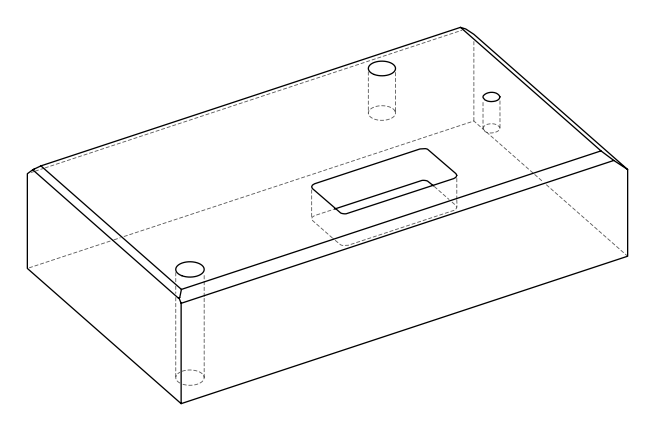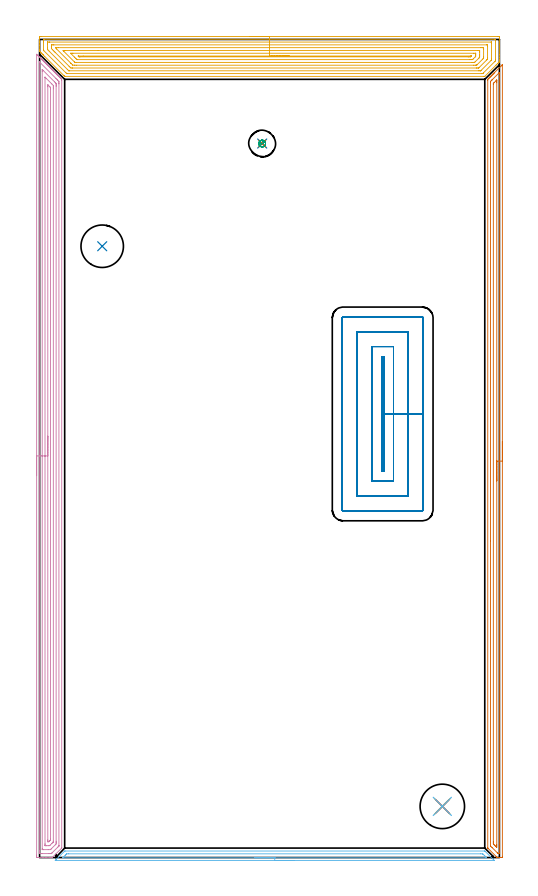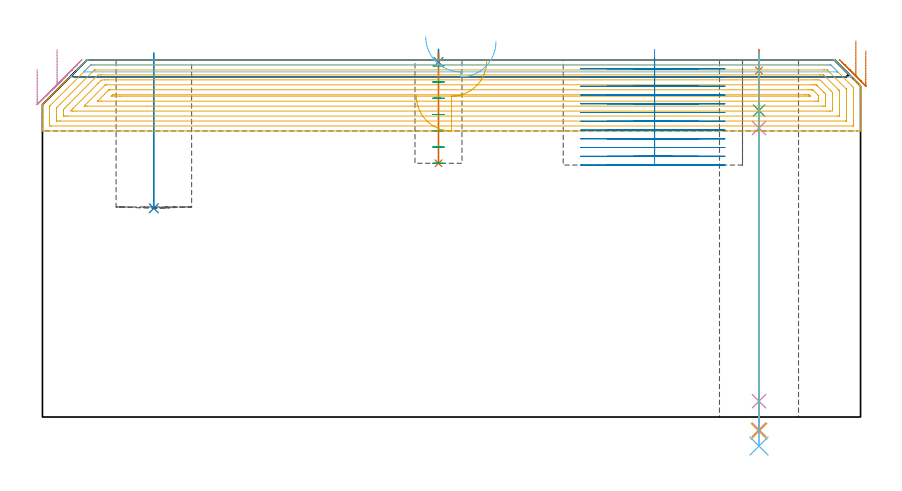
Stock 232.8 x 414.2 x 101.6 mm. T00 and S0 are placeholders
(PLAN: 14 operations, 9 tool changes, 66.8 min)
(1 SPOT_DRILL | STEP1HOLE | NXT0321_9005460120000 | 0.05 min | 183 mm3)
(2 SPOT_DRILL_1 | STEP1POCKET | NXT0321_9005460120000 | 0.03 min | 2 mm3)
(3 DRILL_BLIND_HOLE_INTO_CENTER | STEP1HOLE | NXT0301_067 | 0.07 min | 817 mm3)
(4 GUN_DRILL_THROUGH_HOLE | STEP1HOLE | UGT0307_006 | 0.5 min | 5583 mm3)
(5 DRILL_TO_ENLARGE_THROUGH_HOLE | STEP1HOLE | NXT0301_104 | 0.43 min | 9016 mm3)
(6 DRILL_TO_ENLARGE_THROUGH_HOLE_1 | STEP1HOLE | UGT0301_054 | 0.45 min | 24744 mm3)
(7 DRILL_BLIND_HOLE_INTO_CENTER_1 | STEP1POCKET | NXT0301_128 | 0.13 min | 3197 mm3)
(8 INDEXABLE_INSERT_DRILL_BLIND_HOLE_FROM_SOLID | STEP1POCKET_1 | NXT0302_014 | 0.18 min | 15203 mm3)
(9 MILL_ROUGH_BLIND_HOLE_CONTOUR | STEP1POCKET | NXT0201_013 | Spiral | 0.47 min | 946 mm3)
(10 AREA_MILL | FG_CHAMFER_SURFACE | UGT0205_001 | 16.22 min | 33248 mm3)
(11 AREA_MILL_1 | FG_CHAMFER_SURFACE_1 | UGT0205_001 | 14.77 min | 46366 mm3)
(12 AREA_MILL_2 | FG_CHAMFER_SURFACE_2 | UGT0205_001 | 3.67 min | 2551 mm3)
(13 AREA_MILL_3 | FG_CHAMFER_SURFACE_3 | UGT0205_001 | 9.71 min | 10790 mm3)
(14 MILL_RECTANGULAR_POCKET | POCKET_RECTANGULAR_STRAIGHT | NXT0201_013 | Follow Part, ap 2.5, ae 75% | 20.11 min | 164274 mm3)
(TOOL NXT0321_9005460120000 | NC Spot Drill, 142deg, 12mm, Carbide, Uncoated | D12 PA142 FL30 Z2)
(TOOL NXT0301_067 | Carbide Drill 9.6mm [860.1-0960-029A1-MM 2214] | D9.6 PA140 FL47 Z2)
(TOOL UGT0307_006 | Gun Drill 9 mm | D9 PA130 FL24 Z1)
(TOOL NXT0301_104 | Carbide Drill 14mm [860.1-1400-112A1-MM 2214] | D14 PA140 FL123 Z2)
(TOOL UGT0301_054 | Twist Drill 22.5 mm | D22.5 PA118 FL155 Z2)
(TOOL NXT0301_128 | Carbide Drill 12mm [861.1-1200-036A1-GP GC34] | D12 PA150 FL37.4 Z2)
(TOOL NXT0302_014 | Index. Insert Drill 21.5mm [880-D2150L25-03] | D21.5 PA176 FL65 Z2)
(TOOL NXT0201_013 | ENDMILL 10mm | D10 FL30 Z4)
(TOOL UGT0205_001 | Chamfer Mill 20 x 3 x 45 deg. | D20 FL50 Z2)
(OP 1 SPOT_DRILL)
G17 G21 G94 G90
T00 M6
G54
G17 G0 G90 X203.9 Y25.9 S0 M3
G43 Z111.6 H0
G94 G81 G98 Z98.6 F250. R104.6
G80
M5
M2
(OP 2 SPOT_DRILL_1)
G17 G21 G94 G90
T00 M6
G54
G17 G0 G90 X112.7 Y361.5 S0 M3
G43 Z111.6 H0
G94 G81 G98 Z101.023 F250. R104.6
G80
M5
M2
(OP 3 DRILL_BLIND_HOLE_INTO_CENTER)
G17 G21 G94 G90
T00 M6
G54
G17 G0 G90 X203.9 Y25.9 S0 M3
G43 Z111.6 H1
G94 G81 G98 Z87.2 F250. R103.6
G80
M5
M2
(OP 4 GUN_DRILL_THROUGH_HOLE)
G17 G21 G94 G90
T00 M6
G54
G17 G0 G90 X203.9 Y25.9 M8
G43 Z111.6 H0
Z97.768
S716 M3
G94 G1 Z82.239 F125. M26
G4 X.084
Z4.5 F250.
G4 X.084
Z-3.598 F125.
G4 X.084
M5
M9
G0 Z97.768
Z111.6
M2
(OP 5 DRILL_TO_ENLARGE_THROUGH_HOLE)
G17 G21 G94 G90
T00 M6
G54
G17 G0 G90 X203.9 Y25.9 S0 M3
G43 Z111.6 H1
G94 G73 G98 Z-4.048 F250. Q13.206 R103.6
G80
M5
M2
(OP 6 DRILL_TO_ENLARGE_THROUGH_HOLE_1)
G17 G21 G94 G90
T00 M6
G54
G17 G0 G90 X203.9 Y25.9 S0 M3
G43 Z111.6 H0
G94 G73 G98 Z-8.26 F250. Q21.972 R103.6
G80
M5
M2
(OP 7 DRILL_BLIND_HOLE_INTO_CENTER_1)
G17 G21 G94 G90
T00 M6
G54
G17 G0 G90 X112.7 Y361.5 S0 M3
G43 Z111.6 H1
G94 G81 G98 Z72.2 F250. R103.6
G80
M5
M2
(OP 8 INDEXABLE_INSERT_DRILL_BLIND_HOLE_FROM_SOLID)
G17 G21 G94 G90
T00 M6
G54
G17 G0 G90 X31.7 Y309.5 S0 M3
G43 Z111.6 H1
G94 G81 G98 Z59.4 F250. R103.6
G80
M5
M2
(OP 9 MILL_ROUGH_BLIND_HOLE_CONTOUR)
G17 G21 G94 G90
T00 M6
G54
G17 G0 G90 X112.7 Y361.5 S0 M3
G43 Z111.6 H0
Z99.971
G94 G3 X113.303 Y362.597 R0.714 F250.
X111.789 Y362.935 R1.097
X111.265 Y360.589 R1.7
X111.789 Y362.935 R-1.7
X111.527 Y361.762 R0.85
X112.7 Y361.5 R0.85
G0 Z95.343
G3 X113.303 Y362.597 R0.714
X111.789 Y362.935 R1.097
X111.265 Y360.589 R1.7
X111.789 Y362.935 R-1.7
X111.527 Y361.762 R0.85
X112.7 Y361.5 R0.85
G0 Z90.714
G3 X113.303 Y362.597 R0.714
X111.789 Y362.935 R1.097
X111.265 Y360.589 R1.7
X111.789 Y362.935 R-1.7
X111.527 Y361.762 R0.85
X112.7 Y361.5 R0.85
G0 Z86.086
G3 X113.303 Y362.597 R0.714
X111.789 Y362.935 R1.097
X111.265 Y360.589 R1.7
X111.789 Y362.935 R-1.7
X111.527 Y361.762 R0.85
X112.7 Y361.5 R0.85
G0 Z81.457
G3 X113.303 Y362.597 R0.714
X111.789 Y362.935 R1.097
X111.265 Y360.589 R1.7
X111.789 Y362.935 R-1.7
X111.527 Y361.762 R0.85
X112.7 Y361.5 R0.85
G0 Z76.829
G3 X113.303 Y362.597 R0.714
X111.789 Y362.935 R1.097
X111.265 Y360.589 R1.7
X111.789 Y362.935 R-1.7
X111.527 Y361.762 R0.85
X112.7 Y361.5 R0.85
G0 Z72.2
G3 X113.303 Y362.597 R0.714
X111.789 Y362.935 R1.097
X111.265 Y360.589 R1.7
X111.789 Y362.935 R-1.7
X111.527 Y361.762 R0.85
X112.7 Y361.5 R0.85
G0 Z111.6
M5
M2
(OP 10 AREA_MILL)
G17 G21 G94 G90
T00 M6
G54
G17 G0 G90 X-1.5 Y193.35 S1061 M3
G43 Z111.6 H0
Z98.9
G94 G1 Y193.388 Z98.028 F250.
Y193.502 Z97.164
Y193.691 Z96.312
Y193.953 Z95.48
Y194.287 Z94.674
Y194.69 Z93.9
Y195.158 Z93.164
Y195.69 Z92.472
Y196.279 Z91.829
Y196.922 Z91.24
Y197.614 Z90.708
Y198.35 Z90.24
Y199.124 Z89.837
Y199.93 Z89.503
Y200.762 Z89.241
Y201.614 Z89.052
Y202.478 Z88.938
Y203.35 Z88.9
Y406.465
X-1.494 Y406.681 Z88.903
X-1.493 Y406.682 Z88.904
X-1.48 Y406.681 Z88.918
X-1.074 Y406.274 Z89.326
X-0.933 Y406.134 Z89.464
X-0.885 Y406.085 Z89.514
X-0.685 Y405.886 Z89.713
X-0.637 Y405.838 Z89.76
X-0.587 Y405.788 Z89.812
X-0.39 Y405.591 Z90.009
X-0.34 Y405.541 Z90.057
X-0.289 Y405.49 Z90.109
X-0.095 Y405.295 Z90.304
X-0.043 Y405.245 Z90.354
X0.008 Y405.192 Z90.407
X0.201 Y405. Z90.6
X0.253 Y404.948 Z90.65
X0.306 Y404.895 Z90.705
X0.496 Y404.704 Z90.895
X0.55 Y404.652 Z90.947
X0.604 Y404.597 Z91.003
X0.792 Y404.409 Z91.191
X0.846 Y404.355 Z91.243
X0.901 Y404.299 Z91.3
X1.087 Y404.113 Z91.486
X1.143 Y404.059 Z91.54
X1.199 Y404.001 Z91.598
X1.383 Y403.818 Z91.782
X1.439 Y403.762 Z91.836
X1.497 Y403.704 Z91.896
X1.678 Y403.522 Z92.077
X1.736 Y403.466 Z92.133
X1.794 Y403.406 Z92.193
X1.973 Y403.227 Z92.372
X2.033 Y403.169 Z92.429
X2.092 Y403.108 Z92.491
X2.269 Y402.932 Z92.668
X2.329 Y402.872 Z92.726
X2.39 Y402.811 Z92.789
X2.564 Y402.636 Z92.963
X2.626 Y402.576 Z93.022
X2.688 Y402.513 Z93.087
X2.86 Y402.341 Z93.259
X2.922 Y402.279 Z93.319
X2.985 Y402.215 Z93.384
X3.155 Y402.045 Z93.554
X3.219 Y401.983 Z93.615
X3.283 Y401.918 Z93.682
X3.451 Y401.75 Z93.85
X3.515 Y401.686 Z93.912
X3.581 Y401.62 Z93.98
X3.746 Y401.454 Z94.145
X3.812 Y401.39 Z94.208
X3.878 Y401.322 Z94.277
X4.042 Y401.159 Z94.441
X4.109 Y401.093 Z94.505
X4.176 Y401.024 Z94.575
X4.337 Y400.863 Z94.736
X4.405 Y400.797 Z94.802
X4.474 Y400.727 Z94.873
X4.632 Y400.568 Z95.031
X4.702 Y400.5 Z95.098
X4.771 Y400.429 Z95.171
X4.928 Y400.273 Z95.327
X4.998 Y400.203 Z95.395
X5.069 Y400.131 Z95.468
X5.223 Y399.977 Z95.622
X5.295 Y399.907 Z95.691
X5.367 Y399.834 Z95.766
X5.519 Y399.682 Z95.918
X5.591 Y399.61 Z95.988
X5.665 Y399.536 Z96.064
X5.814 Y399.386 Z96.213
X5.888 Y399.314 Z96.284
X5.962 Y399.238 Z96.361
X6.11 Y399.091 Z96.509
X6.185 Y399.017 Z96.581
X6.26 Y398.941 Z96.659
X6.405 Y398.795 Z96.804
X6.481 Y398.721 Z96.877
X6.558 Y398.643 Z96.957
X6.701 Y398.5 Z97.1
X6.778 Y398.424 Z97.174
X6.855 Y398.345 Z97.254
X6.996 Y398.204 Z97.395
X7.074 Y398.128 Z97.47
X7.153 Y398.047 Z97.552
X7.291 Y397.909 Z97.691
X7.371 Y397.831 Z97.767
X7.451 Y397.75 Z97.85
X7.587 Y397.614 Z97.986
X7.667 Y397.534 Z98.064
X7.748 Y397.452 Z98.148
X7.882 Y397.318 Z98.282
X7.964 Y397.238 Z98.36
X8.046 Y397.154 Z98.445
X8.178 Y397.023 Z98.577
X8.26 Y396.941 Z98.657
X8.344 Y396.857 Z98.743
X8.473 Y396.727 Z98.872
X8.557 Y396.645 Z98.953
X8.642 Y396.559 Z99.041
X8.769 Y396.432 Z99.168
X8.854 Y396.348 Z99.25
X8.939 Y396.261 Z99.338
X9.064 Y396.136 Z99.463
X9.15 Y396.052 Z99.546
X9.237 Y395.963 Z99.636
X9.36 Y395.841 Z99.759
X9.447 Y395.755 Z99.843
X9.535 Y395.666 Z99.934
X9.655 Y395.545 Z100.054
X9.743 Y395.459 Z100.139
X9.832 Y395.368 Z100.232
X9.95 Y395.25 Z100.35
X10.04 Y395.162 Z100.436
X10.13 Y395.07 Z100.529
X10.246 Y394.955 Z100.645
X10.336 Y394.865 Z100.733
X10.428 Y394.773 Z100.827
X10.541 Y394.659 Z100.941
X10.633 Y394.569 Z101.029
X10.726 Y394.475 Z101.124
X11.078 Y394.123 Z101.476
X11.107 Y394.094 Z101.503
X11.2 Y393.995 Z101.585
Y393.582 Z101.6
Y5.08
Y4.806 Z101.584
X11.094 Y4.694 Z101.494
X6.481 Y0.081 Z96.88
X6.418 Y0.019 Z96.817
X6.392 Y0.001 Z96.789
X6.185 Y0. Z96.583
X6.127 Z96.526
X5.295 Z95.689
X3.181 Z93.578
X1.736 Z92.132
X-0.933 Y0.001 Z89.464
X-1.168 Y0.003 Z89.229
X-1.492 Y0.008 Z88.906
X-1.493 Y0.052 Z88.904
X-1.498 Y0.615 Z88.902
X-1.5 Y1.184 Z88.9
Y203.35
X-0.086 Z90.314
X-0.085 Y402.598 Z90.315
X-0.082 Y402.683 Z90.318
X-0.077 Y402.815 Z90.323
X-0.043 Y402.786 Z90.357
X0.236 Y402.513 Z90.636
X8.276 Y394.475 Z98.676
X8.854 Y393.896 Z99.254
X9.166 Y393.582 Z99.566
X9.743 Y392.995 Z100.143
X9.78 Y392.689 Z100.18
X9.782 Y392.649 Z100.182
X9.786 Y391.796 Z100.186
Y391.753
X9.785 Y5.973 Z100.185
X9.784 Y5.932 Z100.184
X9.78 Y5.889 Z100.18
X9.773 Y5.834 Z100.173
X9.743 Y5.801 Z100.143
X9.386 Y5.438 Z99.786
X9.031 Y5.08 Z99.431
X6.267 Y2.318 Z96.667
X6.185 Y2.239 Z96.585
X5.937 Y2.01 Z96.337
X5.691 Y2.003 Z96.091
X5.295 Y2.001 Z95.695
X4.804 Y2. Z95.204
X1.246 Z91.646
X0.846 Y2.001 Z91.246
X0.353 Y2.003 Z90.753
X-0.043 Y2.01 Z90.357
X-0.081 Y2.401 Z90.319
X-0.083 Y2.441 Z90.317
X-0.086 Y3.294 Z90.314
Y203.35
X1.328 Z91.728
X1.329 Y398.047 Z91.729
X1.33 Y398.455 Z91.73
X1.334 Y398.941 Z91.734
X1.335 Y398.952 Z91.735
X1.354 Y398.941 Z91.754
X1.736 Y398.563 Z92.136
X7.612 Y392.689 Z98.012
X7.964 Y392.335 Z98.364
X8.231 Y392.062 Z98.631
X8.363 Y391.926 Z98.763
X8.365 Y391.796 Z98.765
X8.37 Y391.389 Z98.77
X8.371 Y390.903 Z98.771
Y390.493
Y8.244
X8.37 Y7.759 Z98.77
X8.367 Y7.355 Z98.767
X8.36 Y6.866 Z98.76
X8.164 Y6.666 Z98.564
X7.964 Y6.464 Z98.364
X5.936 Y4.436 Z96.336
X5.684 Y4.187 Z96.084
X5.553 Y4.064 Z95.953
X5.475 Y4.006 Z95.875
X4.405 Y4. Z94.805
X1.922 Z92.322
X1.736 Y4.001 Z92.136
X1.55 Y4.003 Z91.95
X1.426 Y4.006 Z91.826
X1.335 Y4.011 Z91.735
X1.333 Y4.051 Z91.733
X1.331 Y4.187 Z91.731
X1.329 Y4.596 Z91.729
X1.328 Y203.35 Z91.728
X2.743 Z93.143
Y394.964
X2.744 Y395.046 Z93.144
X2.747 Y395.085 Z93.147
X2.748 Y395.091 Z93.148
X2.757 Y395.083 Z93.157
X3.376 Y394.475 Z93.776
X6.185 Y391.666 Z96.585
X6.942 Y390.903 Z97.342
X6.955 Y390.129 Z97.355
X6.956 Y390.009 Z97.356
X6.957 Y389.234 Z97.357
Y8.265
X6.955 Y8.071 Z97.355
X6.953 Y7.974 Z97.353
X6.95 Y7.929 Z97.35
X6.937 Y7.897 Z97.337
X6.807 Y7.759 Z97.207
X6.497 Y7.446 Z96.897
X6.185 Y7.133 Z96.585
X5.295 Y6.246 Z95.695
X5.157 Y6.112 Z95.557
X5.05 Y6.011 Z95.45
X4.378 Y6. Z94.778
X3.515 Z93.915
X3.489 Z93.889
X3.074 Y6.002 Z93.474
X2.866 Y6.005 Z93.266
X2.763 Y6.01 Z93.163
X2.749 Y6.015 Z93.149
X2.747 Y6.031 Z93.147
X2.745 Y6.069 Z93.145
X2.743 Y6.749 Z93.143
Y6.866
Y203.35
X4.157 Z94.557
Y390.259
X4.159 Y390.903 Z94.559
X4.161 Y391.148 Z94.561
X4.163 Y391.217 Z94.563
X4.309 Y391.085 Z94.709
X4.405 Y390.994 Z94.805
X4.499 Y390.903 Z94.899
X5.295 Y390.107 Z95.695
X5.391 Y390.009 Z95.791
X5.487 Y389.904 Z95.887
X5.536 Y389.848 Z95.936
X5.539 Y389.822 Z95.939
X5.541 Y389.762 Z95.941
X5.543 Y389.116 Z95.943
Y388.867
Y9.297
X5.54 Y9.047 Z95.94
X5.537 Y8.977 Z95.937
X5.534 Y8.944 Z95.934
X5.523 Y8.93 Z95.923
X5.464 Y8.865 Z95.864
X5.295 Y8.693 Z95.695
X5.275 Y8.673 Z95.675
X4.829 Y8.228 Z95.229
X4.686 Y8.088 Z95.086
X4.634 Y8.039 Z95.034
X4.605 Y8.015 Z95.005
X4.567 Y8.01 Z94.967
X4.405 Y8.005 Z94.805
X4.163 Y8.002 Z94.563
X4.159 Y8.006 Z94.559
X4.158 Y8.007 Z94.558
X4.157 Y8.653 Z94.557
Y8.902
Y203.35
Y204.222 Z94.595
Y205.086 Z94.709
Y205.938 Z94.898
Y206.77 Z95.16
Y207.576 Z95.494
Y208.35 Z95.897
Y209.086 Z96.365
Y209.778 Z96.896
Y210.421 Z97.486
Y211.01 Z98.129
Y211.542 Z98.821
Y212.01 Z99.557
Y212.413 Z100.331
Y212.747 Z101.137
Y213.009 Z101.969
Y213.198 Z102.82
Y213.312 Z103.685
Y213.35 Z104.557
G0 Z111.6
M5
M2
(OP 11 AREA_MILL_1)
G17 G21 G94 G90
T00 M6
G54
G17 G0 G90 X106.4 Y415.7 S1061 M3
G43 Z111.6 H0
Z91.4
G94 G1 X106.438 Z90.528 F250.
X106.552 Z89.664
X106.741 Z88.812
X107.003 Z87.98
X107.337 Z87.174
X107.74 Z86.4
X108.208 Z85.664
X108.74 Z84.972
X109.329 Z84.329
X109.972 Z83.74
X110.664 Z83.209
X111.4 Z82.74
X112.174 Z82.337
X112.98 Z82.003
X113.812 Z81.741
X114.664 Z81.552
X115.528 Z81.438
X116.4 Z81.4
X232.173
X232.64 Y415.695 Z81.403
X232.79 Y415.692 Z81.406
X232.8 Y415.538 Z81.56
Y406.48 Z90.616
Y405.075 Z92.022
Y403.841 Z93.253
Y403.053 Z94.045
Y403.007 Z94.091
X232.798 Y402.961 Z94.136
X232.796 Y402.906 Z94.19
X232.769 Y402.872 Z94.226
X232.574 Y402.674 Z94.426
X232.496 Y402.596 Z94.504
X231.984 Y402.082 Z95.014
X231.444 Y401.544 Z95.556
X231.104 Y401.202 Z95.894
X225.402 Y395.503 Z101.597
X225.399 Y395.502 Z101.598
X225.027 Y395.5 Z101.6
X13.143
X12.705 Y395.499 Z101.583
X12.548 Y395.65 Z101.446
X12.369 Y395.83 Z101.268
X12.275 Y395.925 Z101.175
X2.598 Y405.6 Z91.496
X2.027 Y406.173 Z90.927
X1.819 Y406.38 Z90.718
X1.719 Y406.48 Z90.616
X1.28 Y406.919 Z90.18
X0.839 Y407.359 Z89.737
X0.603 Y407.596 Z89.503
X0.179 Y408.021 Z89.078
X0.031 Y408.172 Z88.926
X0.006 Y408.205 Z88.892
X0.003 Y408.239 Z88.859
X0. Y408.284 Z88.814
Y408.33 Z88.768
Y409.118 Z87.976
Y411.232 Z85.865
Y412.636 Z84.459
Y413.253 Z83.843
Y415.012 Z82.085
X0.004 Y415.275 Z81.822
X0.01 Y415.692 Z81.405
X0.2 Y415.695 Z81.403
X0.627 Y415.7 Z81.4
X116.4
Y414.286 Z82.814
X230.497 Y414.285 Z82.815
X230.754 Y414.283 Z82.817
X230.784 Y414.281 Z82.819
X230.79 Y414.278 Z82.822
X230.794 Y414.269 Z82.831
X230.798 Y414.233 Z82.867
X230.8 Y414.199 Z82.901
Y413.987 Z83.113
X230.799 Y403.841 Z93.259
X230.796 Y403.437 Z93.663
X230.79 Y403.375 Z93.725
X230.771 Y403.333 Z93.767
X230.398 Y402.948 Z94.152
X224.634 Y397.185 Z99.915
X224.464 Y397.017 Z100.083
X224.4 Y396.957 Z100.143
X224.364 Y396.926 Z100.174
X224.321 Y396.921 Z100.179
X224.127 Y396.917 Z100.183
X224.015 Y396.915 Z100.185
X13.925 Y396.914 Z100.186
X13.828 Y396.916 Z100.184
X13.78 Y396.918 Z100.182
X13.759 Y396.921 Z100.179
X13.72 Y396.942 Z100.159
X13.329 Y397.324 Z99.776
X13.143 Y397.507 Z99.593
X2.149 Y408.5 Z88.6
X2.01 Y408.664 Z88.436
X2.006 Y408.677 Z88.423
X2.002 Y408.706 Z88.394
X2.001 Y408.765 Z88.335
X2. Y408.883 Z88.217
Y412.636 Z84.464
Y413.044 Z84.056
X2.004 Y413.516 Z83.584
X2.009 Y413.915 Z83.185
X2.033 Y414.279 Z82.821
X2.415 Y414.284 Z82.816
X2.527 Y414.285 Z82.815
X116.4 Y414.286 Z82.814
Y412.872 Z84.228
X228.597 Y412.871 Z84.229
X228.677 Y412.87 Z84.23
X228.74 Y412.868 Z84.232
X228.779 Y412.865 Z84.235
X228.79 Y412.859 Z84.241
X228.792 Y412.836 Z84.264
X228.798 Y412.636 Z84.464
X228.8 Y412.437 Z84.663
X228.799 Y404.522 Z92.578
X228.79 Y403.841 Z93.259
X228.784 Y403.795 Z93.305
X228.756 Y403.762 Z93.338
X228.719 Y403.721 Z93.379
X228.597 Y403.596 Z93.504
X223.563 Y398.564 Z98.536
X223.397 Y398.402 Z98.698
X223.337 Y398.349 Z98.751
X223.318 Y398.335 Z98.765
X223.292 Y398.333 Z98.767
X223.233 Y398.331 Z98.769
X222.578 Y398.329 Z98.771
X222.339 Y398.328 Z98.772
X15.17 Y398.329 Z98.771
X14.931 Y398.331 Z98.769
X14.852 Y398.332 Z98.768
X14.792 Y398.335 Z98.765
X14.739 Y398.372 Z98.728
X14.542 Y398.564 Z98.536
X14.037 Y399.063 Z98.037
X5.097 Y408.002 Z89.098
X4.862 Y408.239 Z88.861
X4.203 Y408.908 Z88.192
X4.01 Y409.118 Z87.982
X4.004 Y409.314 Z87.786
X4.001 Y409.998 Z87.102
X4. Y410.197 Z86.903
Y411.957 Z85.143
X4.002 Y412.636 Z84.464
X4.005 Y412.832 Z84.268
X4.009 Y412.86 Z84.24
X4.026 Y412.865 Z84.235
X4.084 Y412.868 Z84.232
X4.203 Y412.87 Z84.23
X4.858 Y412.871 Z84.229
X5.097 Y412.872 Z84.228
X116.4
Y411.457 Z85.643
X226.22
X226.656 Y411.455 Z85.645
X226.743 Y411.453 Z85.647
X226.78 Y411.451 Z85.649
X226.79 Y411.443 Z85.657
X226.793 Y411.419 Z85.681
X226.797 Y411.313 Z85.787
X226.8 Y410.886 Z86.214
Y404.729 Z92.371
X226.79 Y404.286 Z92.814
X226.779 Y404.239 Z92.861
X226.75 Y404.206 Z92.894
X226.694 Y404.145 Z92.955
X226.599 Y404.048 Z93.052
X226.392 Y403.841 Z93.259
X222.608 Y400.058 Z97.042
X222.339 Y399.793 Z97.307
X222.295 Y399.755 Z97.345
X222.261 Y399.75 Z97.35
X222.186 Y399.747 Z97.353
X222.033 Y399.744 Z97.356
X221.445 Y399.743 Z97.357
X221.14
X16.719 Y399.744 Z97.356
X16.412 Y399.745 Z97.355
X15.825 Y399.75 Z97.35
X15.234 Y400.323 Z96.777
X14.931 Y400.619 Z96.481
X7.779 Y407.769 Z89.331
X7.31 Y408.239 Z88.861
X6.885 Y408.665 Z88.435
X6.438 Y409.118 Z87.982
X6.01 Y409.556 Z87.544
X6. Y409.989 Z87.111
Y410.869 Z86.231
X6.004 Y411.313 Z85.787
X6.007 Y411.421 Z85.679
X6.009 Y411.444 Z85.656
X6.03 Y411.45 Z85.65
X6.099 Y411.453 Z85.647
X6.297 Y411.456 Z85.644
X6.885 Y411.457 Z85.643
X7.19
X116.4
Y410.043 Z87.057
X223.187
X224.083 Y410.041 Z87.059
X224.127 Y410.039 Z87.061
X224.79 Y409.998 Z87.102
X224.799 Y409.337 Z87.763
Y405.6 Z91.5
X224.796 Y404.942 Z92.158
X224.79 Y404.72 Z92.38
X224.471 Y404.382 Z92.718
X224.127 Y404.026 Z93.074
X221.445 Y401.344 Z95.756
X221.371 Y401.275 Z95.825
X221.292 Y401.202 Z95.898
X220.594 Y401.16 Z95.94
X220.551 Y401.159 Z95.941
X219.703 Y401.157 Z95.943
X18.553
X17.658 Y401.158 Z95.942
X17.613 Y401.16 Z95.94
X16.808 Y401.202 Z95.898
X16.719 Y401.285 Z95.815
X15.916 Y402.082 Z95.018
X15.825 Y402.173 Z94.927
X8.673 Y409.327 Z87.773
X8.013 Y409.998 Z87.102
X8.63 Y410.04 Z87.06
X8.673 Y410.041 Z87.059
X9.521 Y410.043 Z87.057
X116.4
Y408.629 Z88.471
X221.943 Y408.628 Z88.472
X222.339 Y408.627 Z88.473
X222.735 Y408.623 Z88.477
X222.78 Y408.622 Z88.478
X222.79 Y408.59 Z88.51
X222.795 Y408.511 Z88.589
X222.798 Y408.39 Z88.71
X222.8 Y408.239 Z88.861
Y407.785 Z89.315
Y406.48 Z90.62
X222.799 Y406.026 Z91.074
X222.797 Y405.6 Z91.5
X222.793 Y405.153 Z91.947
X222.373 Y404.72 Z92.38
X222.356 Y404.704 Z92.396
X220.614 Y402.961 Z94.139
X220.551 Y402.899 Z94.201
X220.27 Y402.627 Z94.473
X220.228 Y402.587 Z94.513
X220.176 Y402.578 Z94.522
X220.05 Y402.575 Z94.525
X219.657 Y402.572 Z94.528
X219.159 Y402.571 Z94.529
X218.763
X18.507
X18.008 Y402.573 Z94.527
X17.912 Y402.576 Z94.524
X17.891 Y402.578 Z94.522
X17.842 Y402.618 Z94.482
X17.748 Y402.705 Z94.395
X17.613 Y402.835 Z94.265
X12.249 Y408.199 Z88.901
X12.212 Y408.239 Z88.861
X11.86 Y408.622 Z88.478
X12.249 Y408.625 Z88.475
X12.747 Y408.628 Z88.472
X29.697 Y408.629 Z88.471
X116.4
Y407.215 Z89.885
X219.804 Y407.214 Z89.886
X220.551 Y407.21 Z89.89
X220.705 Y407.208 Z89.892
X220.791 Y407.198 Z89.902
X220.793 Y407.178 Z89.922
X220.798 Y407.116 Z89.984
X220.799 Y406.48 Z90.62
X220.798 Y406.236 Z90.864
X220.79 Y405.6 Z91.5
X220.675 Y405.478 Z91.622
X220.551 Y405.349 Z91.751
X219.657 Y404.454 Z92.646
X219.347 Y404.146 Z92.954
X219.262 Y404.064 Z93.036
X219.207 Y404.015 Z93.085
X219.179 Y403.992 Z93.108
X219.136 Y403.991 Z93.109
X218.763 Y403.986 Z93.114
X218.616
X217.869 Y403.985 Z93.115
X19.254 Y403.986 Z93.114
X19.068 Y403.987 Z93.113
X18.975 Y403.99 Z93.11
X18.932 Y403.992 Z93.108
X18.856 Y404.053 Z93.047
X18.507 Y404.393 Z92.707
X18.177 Y404.72 Z92.38
X17.613 Y405.284 Z91.816
X15.825 Y407.074 Z90.026
X15.736 Y407.168 Z89.932
X15.705 Y407.203 Z89.897
X15.825 Y407.208 Z89.892
X15.975 Y407.212 Z89.888
X16.719 Y407.214 Z89.886
X16.866 Y407.215 Z89.885
X116.4
Y405.8 Z91.3
X218.073
X218.48 Y405.797 Z91.303
X218.532 Y405.794 Z91.306
X218.535 Y405.793 Z91.307
X218.532 Y405.786 Z91.314
X218.494 Y405.743 Z91.357
X218.432 Y405.68 Z91.42
X218.35 Y405.6 Z91.5
X218.186 Y405.445 Z91.655
X218.136 Y405.406 Z91.694
X218.068 Y405.404 Z91.696
X217.869 Y405.402 Z91.698
X217.179 Y405.4 Z91.7
X216.975
X20.498
X20.295 Y405.401 Z91.699
X20.092 Y405.404 Z91.696
X19.96 Y405.406 Z91.694
X19.89 Y405.469 Z91.631
X19.753 Y405.6 Z91.5
X19.574 Y405.782 Z91.318
X19.566 Y405.791 Z91.309
X19.574 Y405.794 Z91.306
X19.643 Y405.797 Z91.303
X19.752 Y405.799 Z91.301
X22.083 Y405.8 Z91.3
X116.4
X117.272 Z91.338
X118.136 Z91.451
X118.988 Z91.64
X119.82 Z91.903
X120.626 Z92.236
X121.4 Z92.639
X122.136 Z93.108
X122.828 Z93.639
X123.471 Z94.228
X124.06 Z94.872
X124.592 Z95.564
X125.06 Z96.3
X125.463 Z97.073
X125.797 Z97.879
X126.059 Z98.711
X126.248 Z99.563
X126.362 Z100.428
X126.4 Z101.3
G0 Z111.6
M5
M2
(OP 12 AREA_MILL_2)
G17 G21 G94 G90
T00 M6
G54
G17 G0 G90 X129.05 Y-1.5 S1061 M3
G43 Z111.6 H0
Z106.8
G94 G1 X129.012 Z105.928 F250.
X128.898 Z105.063
X128.709 Z104.212
X128.447 Z103.38
X128.113 Z102.574
X127.71 Z101.8
X127.242 Z101.064
X126.711 Z100.372
X126.121 Z99.729
X125.478 Z99.14
X124.786 Z98.608
X124.05 Z98.14
X123.276 Z97.737
X122.47 Z97.403
X121.638 Z97.141
X120.787 Z96.952
X119.922 Z96.838
X119.05 Z96.8
X8.141
X7.978 Y-1.497 Z96.803
X7.913 Y-1.492 Z96.806
X8.067 Y-1.333 Z96.964
X8.196 Y-1.203 Z97.095
X8.453 Y-0.947 Z97.352
X12.549 Y3.149 Z101.449
X12.705 Y3.298 Z101.587
X12.951 Y3.3 Z101.6
X225.149
X225.395 Y3.298 Z101.587
X225.551 Y3.149 Z101.449
X229.904 Y-1.203 Z97.095
X230.033 Y-1.333 Z96.964
X230.188 Y-1.492 Z96.806
X230.122 Y-1.497 Z96.803
X229.96 Y-1.5 Z96.8
X229.904
X119.05
Y-0.086 Z98.214
X12.06 Y-0.085 Z98.215
X11.967 Y-0.083 Z98.217
X11.799 Y-0.079 Z98.221
X11.868 Y0.007 Z98.307
X11.96 Y0.106 Z98.406
X12.06 Y0.209 Z98.509
X12.951 Y1.102 Z99.402
X13.299 Y1.445 Z99.745
X13.655 Y1.793 Z100.093
X13.756 Y1.88 Z100.18
X14.735 Y1.886 Z100.186
X223.366
X224.166 Y1.884 Z100.184
X224.257 Y1.882 Z100.182
X224.345 Y1.879 Z100.179
X224.445 Y1.793 Z100.093
X225.149 Y1.1 Z99.4
X225.35 Y0.9 Z99.2
X226.04 Y0.21 Z98.51
X226.24 Y0.007 Z98.307
X226.305 Y-0.063 Z98.237
X226.317 Y-0.079 Z98.221
X226.287 Y-0.081 Z98.219
X226.226 Y-0.084 Z98.216
X226.133 Y-0.086 Z98.214
X226.04
X119.05
X118.179 Z98.252
X117.314 Z98.366
X116.462 Z98.555
X115.63 Z98.817
X114.824 Z99.151
X114.05 Z99.554
X113.314 Z100.023
X112.622 Z100.554
X111.979 Z101.143
X111.39 Z101.786
X110.859 Z102.478
X110.39 Z103.214
X109.987 Z103.988
X109.653 Z104.794
X109.391 Z105.626
X109.202 Z106.478
X109.088 Z107.343
X109.05 Z108.214
G0 Z111.6
M5
M2
(OP 13 AREA_MILL_3)
G17 G21 G94 G90
T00 M6
G54
G17 G0 G90 X234.3 Y210.7 S1061 M3
G43 Z111.6 H0
Z104.2
G94 G1 Y210.662 Z103.328 F250.
Y210.548 Z102.463
Y210.359 Z101.612
Y210.097 Z100.78
Y209.763 Z99.974
Y209.36 Z99.2
Y208.892 Z98.464
Y208.36 Z97.772
Y207.771 Z97.129
Y207.128 Z96.54
Y206.436 Z96.008
Y205.7 Z95.54
Y204.926 Z95.137
Y204.12 Z94.803
Y203.288 Z94.541
Y202.437 Z94.352
Y201.572 Z94.238
Y200.7 Z94.2
Y0.616
X234.299 Y0.461 Z94.201
X234.291 Y0.002 Z94.205
X234.056 Y0. Z94.441
X233.718 Z94.778
X233.165 Z95.33
X232.827 Z95.667
X231.729 Y0.001 Z96.77
X231.713 Y0.003 Z96.785
X231.703 Y0.006 Z96.795
X231.678 Y0.021 Z96.82
X231.491 Y0.207 Z97.005
X231.38 Y0.319 Z97.118
X231.16 Y0.539 Z97.339
X227.082 Y4.618 Z101.418
X227.018 Y4.684 Z101.482
X226.904 Y4.805 Z101.59
X226.9 Y5.082 Z101.6
Y393.638
X226.905 Y394.003 Z101.591
X227.026 Y394.128 Z101.471
X227.482 Y394.584 Z101.015
X227.533 Y394.634 Z100.966
X227.729 Y394.829 Z100.77
X227.779 Y394.88 Z100.718
X227.83 Y394.93 Z100.669
X228.026 Y395.127 Z100.473
X228.076 Y395.177 Z100.421
X228.126 Y395.226 Z100.373
X228.324 Y395.424 Z100.175
X228.373 Y395.474 Z100.124
X228.422 Y395.522 Z100.077
X228.622 Y395.722 Z99.877
X228.67 Y395.771 Z99.827
X228.718 Y395.818 Z99.781
X228.919 Y396.02 Z99.58
X228.967 Y396.068 Z99.53
X229.014 Y396.114 Z99.485
X229.217 Y396.318 Z99.282
X229.264 Y396.365 Z99.233
X229.31 Y396.411 Z99.189
X229.515 Y396.615 Z98.984
X229.561 Y396.662 Z98.936
X229.606 Y396.707 Z98.893
X229.813 Y396.913 Z98.686
X229.858 Y396.959 Z98.639
X229.902 Y397.003 Z98.597
X230.11 Y397.211 Z98.389
X230.155 Y397.256 Z98.343
X230.199 Y397.299 Z98.3
X230.408 Y397.509 Z98.091
X233.718 Y400.819 Z94.78
X233.819 Y400.92 Z94.68
X233.981 Y401.082 Z94.518
X234.163 Y401.265 Z94.334
X234.281 Y401.379 Z94.216
X234.294 Y401.383 Z94.203
X234.299 Y401.379 Z94.199
X234.3 Y401.173 Z94.2
Y200.7
X232.886 Z95.614
Y2.344
X232.884 Y2.285 Z95.616
X232.879 Y2.167 Z95.621
X232.871 Y2.01 Z95.629
X232.827 Y2.008 Z95.673
X232.336 Y2.002 Z96.164
X232.238 Y2.006 Z96.262
X232.188 Y2.01 Z96.312
X232.128 Y2.034 Z96.372
X231.936 Y2.218 Z96.564
X231.748 Y2.403 Z96.752
X229.068 Y5.082 Z99.432
X228.373 Y5.785 Z100.127
X228.33 Y5.832 Z100.17
X228.321 Y5.918 Z100.179
X228.317 Y5.976 Z100.183
X228.315 Y6.034 Z100.185
X228.314 Y160.26 Z100.186
X228.315 Y392.745 Z100.185
Y392.803
X228.318 Y392.862 Z100.182
X228.324 Y392.962 Z100.176
X228.373 Y393.015 Z100.127
X228.681 Y393.329 Z99.819
X228.988 Y393.638 Z99.512
X229.126 Y393.776 Z99.374
X232.56 Y397.211 Z95.94
X232.694 Y397.344 Z95.806
X232.827 Y397.473 Z95.673
X232.873 Y397.513 Z95.627
X232.879 Y397.516 Z95.621
X232.882 Y397.466 Z95.618
X232.884 Y397.388 Z95.616
X232.886 Y397.27 Z95.614
Y397.211
Y200.7
X231.472 Z97.028
X231.471 Y6.442 Z97.029
X231.469 Y5.976 Z97.031
X231.466 Y5.554 Z97.034
X231.458 Y5.153 Z97.042
X231.045 Y5.559 Z97.455
X230.625 Y5.976 Z97.875
X230.155 Y6.448 Z98.345
X229.737 Y6.869 Z98.763
X229.732 Y7.292 Z98.768
X229.73 Y7.762 Z98.77
X229.729 Y8.189 Z98.771
Y391.385
X229.732 Y391.851 Z98.768
X229.734 Y391.904 Z98.766
X229.737 Y391.926 Z98.763
X229.755 Y391.947 Z98.745
X229.82 Y392.018 Z98.68
X229.903 Y392.103 Z98.597
X230.155 Y392.355 Z98.345
X231.045 Y393.246 Z97.455
X231.241 Y393.441 Z97.259
X231.44 Y393.638 Z97.06
X231.449 Y393.639 Z97.051
X231.465 Y393.638 Z97.035
X231.469 Y393.388 Z97.031
X231.47 Y393.212 Z97.03
X231.471 Y392.745 Z97.029
X231.472 Y392.317 Z97.028
Y200.7
Y199.828 Z97.066
Y198.964 Z97.18
Y198.112 Z97.369
Y197.28 Z97.631
Y196.474 Z97.965
Y195.7 Z98.368
Y194.964 Z98.837
Y194.272 Z99.368
Y193.629 Z99.957
Y193.04 Z100.601
Y192.509 Z101.293
Y192.04 Z102.028
Y191.637 Z102.802
Y191.303 Z103.608
Y191.041 Z104.44
Y190.852 Z105.292
Y190.738 Z106.157
Y190.7 Z107.028
G0 Z111.6
M5
M2
(OP 14 MILL_RECTANGULAR_POCKET)
G17 G21 G94 G90
T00 M6
G54
G17 G0 G90 X174.2 Y204.105 S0 M3
G43 Z111.6 H0
Z104.6
G94 G1 Y224.6 Z99.108 F250.
Y253.7 F500.
X173.2
Y195.5
X174.2
Y224.6
X179.2
Y258.7
X168.2
Y190.5
X179.2
Y224.6
X186.7
Y266.2
X160.7
Y183.
X186.7
Y224.6
X194.2
Y273.2
G3 X193.7 Y273.7 R0.5
G1 X153.7
G3 X153.2 Y273.2 R0.5
G1 Y176.
G3 X153.7 Y175.5 R0.5
G1 X193.7
G3 X194.2 Y176. R0.5
G1 Y224.6
Y225.6
G0 X174.2 Y204.105 Z102.108
G1 Y224.6 Z96.617 F250.
Y253.7 F500.
X173.2
Y195.5
X174.2
Y224.6
X179.2
Y258.7
X168.2
Y190.5
X179.2
Y224.6
X186.7
Y266.2
X160.7
Y183.
X186.7
Y224.6
X194.2
Y273.2
G3 X193.7 Y273.7 R0.5
G1 X153.7
G3 X153.2 Y273.2 R0.5
G1 Y176.
G3 X153.7 Y175.5 R0.5
G1 X193.7
G3 X194.2 Y176. R0.5
G1 Y224.6
Y225.6
G0 X174.2 Y204.105 Z99.617
G1 Y224.6 Z94.125 F250.
Y253.7 F500.
X173.2
Y195.5
X174.2
Y224.6
X179.2
Y258.7
X168.2
Y190.5
X179.2
Y224.6
X186.7
Y266.2
X160.7
Y183.
X186.7
Y224.6
X194.2
Y273.2
G3 X193.7 Y273.7 R0.5
G1 X153.7
G3 X153.2 Y273.2 R0.5
G1 Y176.
G3 X153.7 Y175.5 R0.5
G1 X193.7
G3 X194.2 Y176. R0.5
G1 Y224.6
Y225.6
G0 X174.2 Y204.105 Z97.125
G1 Y224.6 Z91.633 F250.
Y253.7 F500.
X173.2
Y195.5
X174.2
Y224.6
X179.2
Y258.7
X168.2
Y190.5
X179.2
Y224.6
X186.7
Y266.2
X160.7
Y183.
X186.7
Y224.6
X194.2
Y273.2
G3 X193.7 Y273.7 R0.5
G1 X153.7
G3 X153.2 Y273.2 R0.5
G1 Y176.
G3 X153.7 Y175.5 R0.5
G1 X193.7
G3 X194.2 Y176. R0.5
G1 Y224.6
Y225.6
G0 X174.2 Y204.105 Z94.633
G1 Y224.6 Z89.142 F250.
Y253.7 F500.
X173.2
Y195.5
X174.2
Y224.6
X179.2
Y258.7
X168.2
Y190.5
X179.2
Y224.6
X186.7
Y266.2
X160.7
Y183.
X186.7
Y224.6
X194.2
Y273.2
G3 X193.7 Y273.7 R0.5
G1 X153.7
G3 X153.2 Y273.2 R0.5
G1 Y176.
G3 X153.7 Y175.5 R0.5
G1 X193.7
G3 X194.2 Y176. R0.5
G1 Y224.6
Y225.6
G0 X174.2 Y204.105 Z92.142
G1 Y224.6 Z86.65 F250.
Y253.7 F500.
X173.2
Y195.5
X174.2
Y224.6
X179.2
Y258.7
X168.2
Y190.5
X179.2
Y224.6
X186.7
Y266.2
X160.7
Y183.
X186.7
Y224.6
X194.2
Y273.2
G3 X193.7 Y273.7 R0.5
G1 X153.7
G3 X153.2 Y273.2 R0.5
G1 Y176.
G3 X153.7 Y175.5 R0.5
G1 X193.7
G3 X194.2 Y176. R0.5
G1 Y224.6
Y225.6
G0 X174.2 Y204.105 Z89.65
G1 Y224.6 Z84.158 F250.
Y253.7 F500.
X173.2
Y195.5
X174.2
Y224.6
X179.2
Y258.7
X168.2
Y190.5
X179.2
Y224.6
X186.7
Y266.2
X160.7
Y183.
X186.7
Y224.6
X194.2
Y273.2
G3 X193.7 Y273.7 R0.5
G1 X153.7
G3 X153.2 Y273.2 R0.5
G1 Y176.
G3 X153.7 Y175.5 R0.5
G1 X193.7
G3 X194.2 Y176. R0.5
G1 Y224.6
Y225.6
G0 X174.2 Y204.105 Z87.158
G1 Y224.6 Z81.667 F250.
Y253.7 F500.
X173.2
Y195.5
X174.2
Y224.6
X179.2
Y258.7
X168.2
Y190.5
X179.2
Y224.6
X186.7
Y266.2
X160.7
Y183.
X186.7
Y224.6
X194.2
Y273.2
G3 X193.7 Y273.7 R0.5
G1 X153.7
G3 X153.2 Y273.2 R0.5
G1 Y176.
G3 X153.7 Y175.5 R0.5
G1 X193.7
G3 X194.2 Y176. R0.5
G1 Y224.6
Y225.6
G0 X174.2 Y204.105 Z84.667
G1 Y224.6 Z79.175 F250.
Y253.7 F500.
X173.2
Y195.5
X174.2
Y224.6
X179.2
Y258.7
X168.2
Y190.5
X179.2
Y224.6
X186.7
Y266.2
X160.7
Y183.
X186.7
Y224.6
X194.2
Y273.2
G3 X193.7 Y273.7 R0.5
G1 X153.7
G3 X153.2 Y273.2 R0.5
G1 Y176.
G3 X153.7 Y175.5 R0.5
G1 X193.7
G3 X194.2 Y176. R0.5
G1 Y224.6
Y225.6
G0 X174.2 Y204.105 Z82.175
G1 Y224.6 Z76.683 F250.
Y253.7 F500.
X173.2
Y195.5
X174.2
Y224.6
X179.2
Y258.7
X168.2
Y190.5
X179.2
Y224.6
X186.7
Y266.2
X160.7
Y183.
X186.7
Y224.6
X194.2
Y273.2
G3 X193.7 Y273.7 R0.5
G1 X153.7
G3 X153.2 Y273.2 R0.5
G1 Y176.
G3 X153.7 Y175.5 R0.5
G1 X193.7
G3 X194.2 Y176. R0.5
G1 Y224.6
Y225.6
G0 X174.2 Y204.105 Z79.683
G1 Y224.6 Z74.192 F250.
Y253.7 F500.
X173.2
Y195.5
X174.2
Y224.6
X179.2
Y258.7
X168.2
Y190.5
X179.2
Y224.6
X186.7
Y266.2
X160.7
Y183.
X186.7
Y224.6
X194.2
Y273.2
G3 X193.7 Y273.7 R0.5
G1 X153.7
G3 X153.2 Y273.2 R0.5
G1 Y176.
G3 X153.7 Y175.5 R0.5
G1 X193.7
G3 X194.2 Y176. R0.5
G1 Y224.6
Y225.6
G0 X174.2 Y204.105 Z77.192
G1 Y224.6 Z71.7 F250.
Y253.7 F500.
X173.2
Y195.5
X174.2
Y224.6
X179.2
Y258.7
X168.2
Y190.5
X179.2
Y224.6
X186.7
Y266.2
X160.7
Y183.
X186.7
Y224.6
X194.2
Y273.2
G3 X193.7 Y273.7 R0.5
G1 X153.7
G3 X153.2 Y273.2 R0.5
G1 Y176.
G3 X153.7 Y175.5 R0.5
G1 X193.7
G3 X194.2 Y176. R0.5
G1 Y224.6
Y225.6
G0 Z111.6
M5
M2
